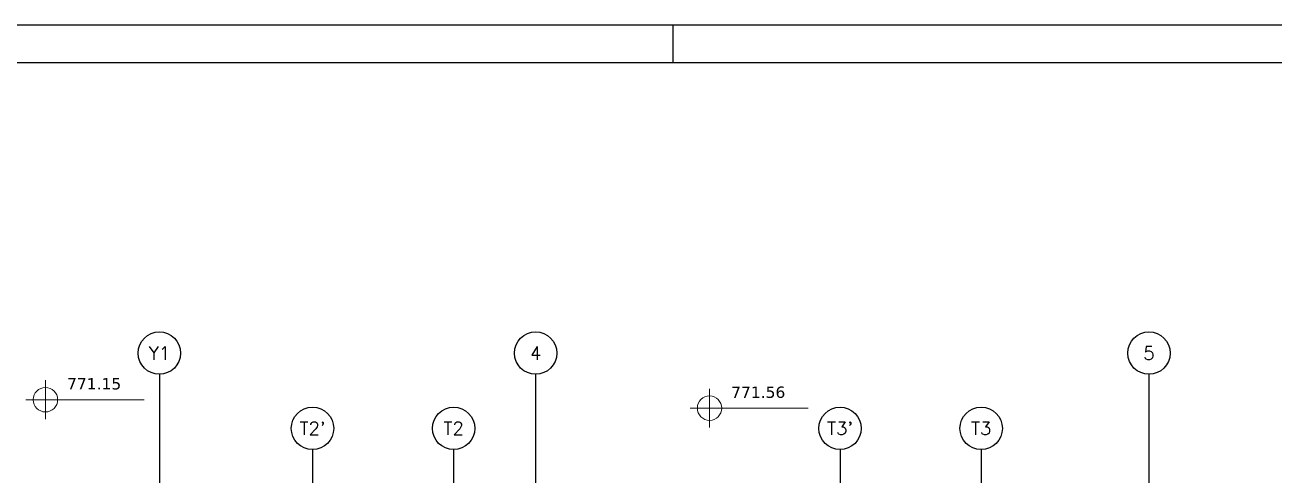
# Model space of a CAD drawing. Header units: millimetres. Extents: x -4122 to 5523, y -2094 to 2406.
# Drawn here: x -888 to 772, y 1808 to 2406 of the extents above; entities that cross this region are included whole.
import ezdxf
from ezdxf.enums import TextEntityAlignment as Align

# ---------------------------------------------------------------- set-up
doc = ezdxf.new("R2010")
doc.units = ezdxf.units.MM
doc.header["$LTSCALE"] = 50
doc.linetypes.add('EIXO', pattern=[6.8, 6, -0.4, 0, -0.4])
doc.layers.add('A-ANNO-NOTE', color=253, linetype='Continuous', lineweight=9)
for name, color, linetype in [('F-EIXO', 12, 'EIXO'), ('F-MARGEM', 1, 'Continuous'), ('F-TEXTO', 6, 'Continuous')]:
    doc.layers.add(name, color=color, linetype=linetype)
doc.styles.add('ROMANS', font='simplex.shx')
doc.styles.add('Verdana_3', font='verdana.ttf', dxfattribs={"height": 20})

# ---------------------------------------------------------------- blocks, each defined once
blk = doc.blocks.new('A0-4L_900')
at = {"layer": 'F-MARGEM', "color": 2}
blk.add_line((81.9, 90), (81.9, 89), dxfattribs=at)
blk.add_lwpolyline([(0, 0), (0, 90), (192.9, 90), (192.9, 0)], close=True, dxfattribs=at)
at = {"layer": 'F-MARGEM', "color": 7}
blk.add_lwpolyline([(2.5, 89), (191.9, 89), (191.9, 1), (2.5, 1)], close=True, dxfattribs=at)
blk = doc.blocks.new('*U33')
at = {"layer": 'F-EIXO'}
blk.add_line((0, 0), (0, -3477.9), dxfattribs=at)
at = {"layer": 'F-EIXO', "color": 2, "linetype": 'Continuous'}
blk.add_circle((0, 28.2), 28.2, dxfattribs=at)
at = {"layer": 'F-TEXTO', "style": 'ROMANS'}
blk.add_attdef('EIXO', text='', height=17.5, rotation=360, dxfattribs=at).set_placement((0, 28.2), align=Align.MIDDLE_CENTER)
blk = doc.blocks.new('*U28')
at = {"layer": 'F-EIXO'}
blk.add_line((0, 0), (0, -3377.9), dxfattribs=at)
at = {"layer": 'F-EIXO', "color": 2, "linetype": 'Continuous'}
blk.add_circle((0, 28.2), 28.2, dxfattribs=at)
at = {"layer": 'F-TEXTO', "style": 'ROMANS'}
blk.add_attdef('EIXO', text='', height=17.5, rotation=360, dxfattribs=at).set_placement((0, 28.2), align=Align.MIDDLE_CENTER)
blk = doc.blocks.new('*U29')
at = {"layer": 'F-EIXO'}
blk.add_line((0, 0), (0, -3477.9), dxfattribs=at)
at = {"layer": 'F-EIXO', "color": 2, "linetype": 'Continuous'}
blk.add_circle((0, 28.2), 28.2, dxfattribs=at)
at = {"layer": 'F-TEXTO', "style": 'ROMANS'}
blk.add_attdef('EIXO', text='', height=17.5, rotation=360, dxfattribs=at).set_placement((0, 28.2), align=Align.MIDDLE_CENTER)
blk = doc.blocks.new('LGN-COTA - LGN-COTA-475391-Térreo')
at = {"layer": 'A-ANNO-NOTE'}
for p, q in [((-0.009, -0.238), (-0.009, 0.28)), ((-0.268, 0.021), (1.302, 0.021))]:
    blk.add_line(p, q, dxfattribs=at)
for centre, start, end in [((-0.009, 0.022), 90, 180), ((-0.009, 0.021), 360, 90), ((-0.009, 0.021), 180, 270), ((-0.009, 0.021), 270, 0)]:
    blk.add_arc(centre, 0.162, start, end, dxfattribs=at)
blk = doc.blocks.new('zw$7512')
at = {"layer": 'A-ANNO-NOTE', "xscale": 100, "yscale": 100, "zscale": 100}
for p in [(-660.5, 1691.5), (222, 1680.3)]:
    blk.add_blockref('LGN-COTA - LGN-COTA-475391-Térreo', p, dxfattribs=at)
at = {"layer": 'A-ANNO-NOTE', "style": 'Verdana_3'}
for s, p in [('771.15', (-632.7, 1707.3)), ('771.56', (249.8, 1696.1))]:
    blk.add_text(s, height=15, dxfattribs=at).set_placement(p)

msp = doc.modelspace()

# ---------------------------------------------------------------- block references
at = {"layer": 'A-ANNO-NOTE', "linetype": 'Continuous'}
msp.add_blockref('zw$7512', (-199.5, 214), dxfattribs=at)
at = {"layer": 'F-EIXO', "linetype": 'Continuous'}
for name, p, values in [('*U33', (-709.5, 1941.357), {'EIXO': 'Y1'}), ('*U29', (-209.5, 1941.357), {'EIXO': '4'}), ('*U29', (605.5, 1941.357), {'EIXO': '5'}), ('*U28', (-506, 1841.357), {'EIXO': "T2'"}), ('*U28', (-318.5, 1841.357), {'EIXO': 'T2'}), ('*U28', (195, 1841.357), {'EIXO': "T3'"}), ('*U28', (382.5, 1841.357), {'EIXO': 'T3'})]:
    msp.add_blockref(name, p, dxfattribs=at).add_auto_attribs(values)
at = {"layer": 'F-MARGEM', "linetype": 'Continuous', "xscale": 50, "yscale": 50, "zscale": 50}
msp.add_blockref('A0-4L_900', (-4122.166, -2094.493), dxfattribs=at)

doc.saveas('drawing.dxf')
